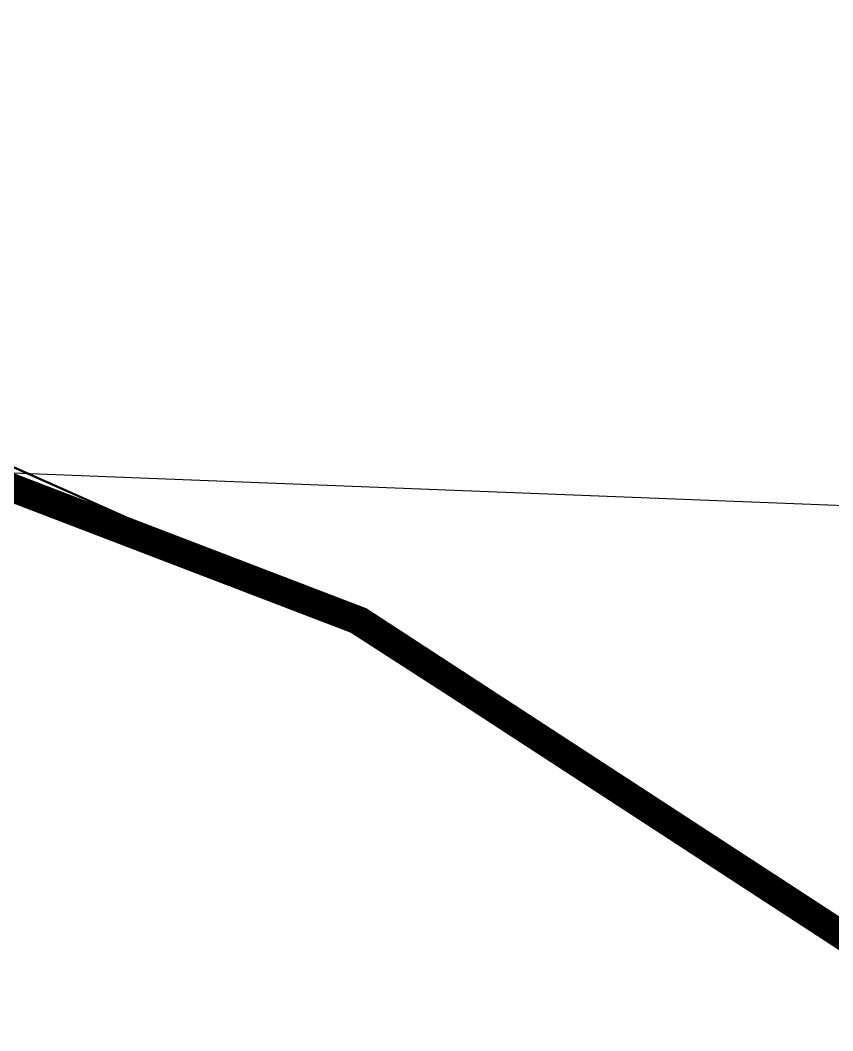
# Model space of a CAD drawing. Header units: millimetres. Extents: x -71 to 10084, y -63 to 6230.
# Drawn here: x 6328.6 to 6614.1, y 3571.6 to 3926.7 of the extents above; entities that cross this region are included whole.
import ezdxf

# ---------------------------------------------------------------- set-up
doc = ezdxf.new("R2010")
doc.units = ezdxf.units.MM
doc.layers.add('0 Límite subáreas', color=1, linetype='Continuous')
doc.layers.add('01. Radios urbanos Esc. Urbana', color=1, linetype='Continuous', true_color=0xff0000)
doc.layers.add('03. Vias Terciarias', color=252, linetype='Continuous', lineweight=50)

msp = doc.modelspace()

# ---------------------------------------------------------------- linework, layer by layer
at = {"layer": '0 Límite subáreas', "linetype": 'Continuous'}
msp.add_lwpolyline([(6103.31, 2706.91), (6222.76, 3374.1), (6291.82, 3581.59), (6299.16, 3768.67), (6999.84, 3741.17), (6953.26, 2554.58), (6652.54, 2569.9), (6103.31, 2706.91)], dxfattribs=at)
at = {"layer": '01. Radios urbanos Esc. Urbana', "linetype": 'Continuous', "const_width": 10, "flags": 128}
msp.add_lwpolyline([(5614.73, 3941.35), (5694.97, 3914.14), (5759.45, 3863.26), (5910.7, 3855.21), (6187.73, 3810.15), (6266.74, 3785.02), (6448, 3715.58), (6774.61, 3502.7), (6829.69, 3450.77), (6868.13, 3425.86), (6917.25, 3369.89), (6945.46, 3320.57), (7074.48, 3178.84), (7149.8, 2980.27), (7207.84, 2860.28), (7219.6, 2833.4), (7239.12, 2811.13), (7270.91, 2744.9)], dxfattribs=at)
at = {"layer": '03. Vias Terciarias', "linetype": 'Continuous'}
msp.add_lwpolyline([(4590.46, 4950.83), (4671.89, 4776.2), (4710.84, 4695.56), (4732.14, 4669.35), (4851.96, 4398.19), (4915.77, 4270.22), (4964.62, 4154.11), (4972.79, 4133.9), (5011.7, 4102.75), (5035.58, 4130.94), (5110.11, 4056.57), (5281.99, 3958.27), (5348.9, 3943.99), (5381.11, 3935.98), (5455.6, 3897.47), (5568.96, 3868.89), (5721.51, 3878.01), (5893.69, 3871.54), (6061.55, 3841.54), (6190.67, 3816.31), (6267.65, 3795.65), (6420.16, 3727.81), (6597.61, 3613.4)], dxfattribs=at)

doc.saveas('drawing.dxf')
